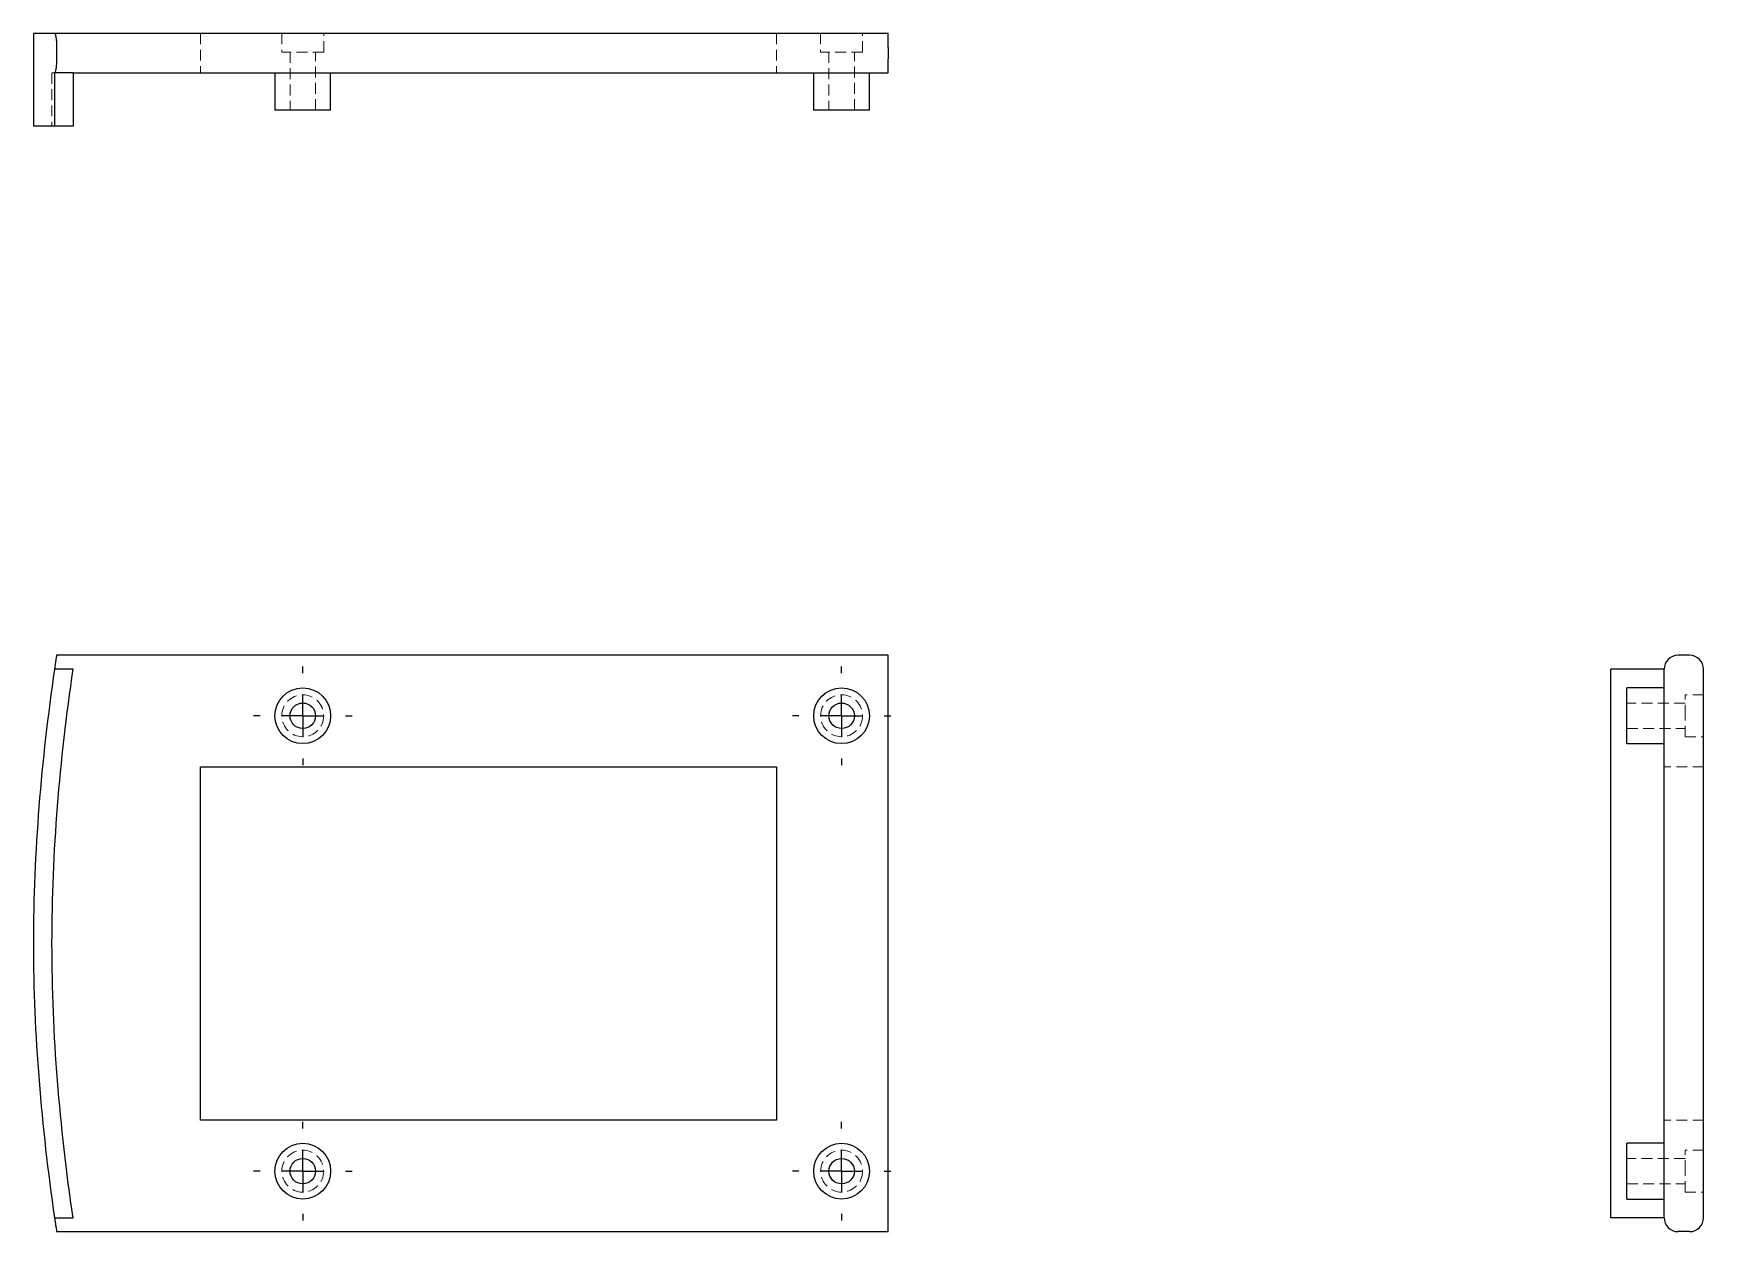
# Model space of a CAD drawing. Header units: millimetres. Extents: x 33 to 228, y 23 to 163.
import ezdxf

# ---------------------------------------------------------------- set-up
doc = ezdxf.new("R2010")
doc.units = ezdxf.units.MM
doc.linetypes.add('HIDDEN', pattern=[1.905, 1.27, -0.635])
doc.layers.add('10', color=7, linetype='Continuous')

# ---------------------------------------------------------------- blocks, each defined once
blk = doc.blocks.new('SW_CENTERMARKSYMBOL_0')
at = {"layer": '10', "color": 0}
for p, q in [((0, 5), (0, 5.76)), ((0, 0), (0, 2.5)), ((-5, 0), (-5.76, 0)), ((0, 0), (-2.5, 0)), ((0, 0), (0, -2.5)), ((0, 0), (2.5, 0)), ((5, 0), (5.76, 0)), ((0, -5), (0, -5.76))]:
    blk.add_line(p, q, dxfattribs=at)
blk = doc.blocks.new('SW_CENTERMARKSYMBOL_1')
at = {"layer": '10', "color": 0}
for p, q in [((0, 5), (0, 5.76)), ((0, 0), (0, 2.5)), ((-5, 0), (-5.76, 0)), ((0, 0), (-2.5, 0)), ((0, 0), (0, -2.5)), ((0, 0), (2.5, 0)), ((5, 0), (5.76, 0)), ((0, -5), (0, -5.76))]:
    blk.add_line(p, q, dxfattribs=at)
blk = doc.blocks.new('SW_CENTERMARKSYMBOL_2')
at = {"layer": '10', "color": 0}
for p, q in [((0, 5), (0, 5.76)), ((0, 0), (0, 2.5)), ((-5, 0), (-5.76, 0)), ((0, 0), (-2.5, 0)), ((0, 0), (0, -2.5)), ((0, 0), (2.5, 0)), ((5, 0), (5.76, 0)), ((0, -5), (0, -5.76))]:
    blk.add_line(p, q, dxfattribs=at)
blk = doc.blocks.new('SW_CENTERMARKSYMBOL_3')
at = {"layer": '10', "color": 0}
for p, q in [((0, 5), (0, 5.76)), ((0, 0), (0, 2.5)), ((-5, 0), (-5.76, 0)), ((0, 0), (-2.5, 0)), ((0, 0), (0, -2.5)), ((0, 0), (2.5, 0)), ((5, 0), (5.76, 0)), ((0, -5), (0, -5.76))]:
    blk.add_line(p, q, dxfattribs=at)

msp = doc.modelspace()

# ---------------------------------------------------------------- linework, layer by layer
at = {"color": 7, "linetype": 'Continuous', "lineweight": 25}
for p, q in [((33, 163.43), (33, 152.57)), ((133, 163.43), (35.47, 163.43)), ((133, 161.8), (133, 163.43)), ((35.71, 161.8), (35.71, 160.45)), ((133, 161.8), (133, 160.45)), ((133, 158.82), (133, 160.45)), ((37.65, 158.82), (35.47, 158.82)), ((35.47, 158.82), (35.47, 152.57)), ((37.65, 158.82), (133, 158.82)), ((37.65, 158.82), (37.65, 152.57)), ((61.26, 158.82), (61.26, 154.47)), ((67.78, 154.47), (67.78, 158.82)), ((124.3, 158.82), (124.3, 154.47)), ((130.83, 154.47), (130.83, 158.82)), ((67.78, 154.47), (61.26, 154.47)), ((130.83, 154.47), (124.3, 154.47)), ((37.65, 152.57), (35.47, 152.57)), ((133, 90.7), (35.71, 90.7)), ((133, 89.07), (133, 90.7)), ((226.8, 90.7), (225.45, 90.7)), ((37.65, 89.07), (35.47, 89.07)), ((133, 24.93), (133, 89.07)), ((223.82, 89.07), (217.57, 89.07)), ((223.82, 24.93), (223.82, 89.07)), ((228.43, 24.93), (228.43, 89.07)), ((223.82, 86.89), (219.47, 86.89)), ((219.47, 80.37), (219.47, 86.89)), ((219.47, 80.37), (223.82, 80.37)), ((52.57, 77.65), (119.96, 77.65)), ((52.57, 36.35), (52.57, 77.65)), ((119.96, 77.65), (119.96, 36.35)), ((119.96, 36.35), (52.57, 36.35)), ((223.82, 33.63), (219.47, 33.63)), ((219.47, 27.11), (219.47, 33.63)), ((219.47, 27.11), (223.82, 27.11)), ((35.47, 24.93), (37.64, 24.93)), ((133, 23.3), (133, 24.93)), ((223.82, 24.93), (217.57, 24.93)), ((35.72, 23.3), (133, 23.3)), ((226.8, 23.3), (225.45, 23.3))]:
    msp.add_line(p, q, dxfattribs=at)
at = {"color": 7, "linetype": 'HIDDEN', "lineweight": 18}
for p, q in [((52.57, 163.43), (52.57, 158.82)), ((62.08, 163.43), (62.08, 161.26)), ((66.97, 161.26), (66.97, 163.43)), ((119.96, 163.43), (119.96, 158.82)), ((125.12, 163.43), (125.12, 161.26)), ((130.01, 161.26), (130.01, 163.43)), ((35.72, 161.8), (35.72, 160.45)), ((66.97, 161.26), (62.08, 161.26)), ((63.03, 161.26), (63.03, 154.47)), ((66.02, 154.47), (66.02, 161.26)), ((130.01, 161.26), (125.12, 161.26)), ((126.07, 161.26), (126.07, 154.47)), ((129.06, 154.47), (129.06, 161.26)), ((35.17, 158.82), (35.17, 152.57)), ((35.47, 158.82), (35.47, 152.57)), ((37.64, 158.82), (37.64, 152.57)), ((226.26, 83.63), (226.26, 86.08)), ((228.43, 86.08), (226.26, 86.08)), ((226.26, 85.12), (219.47, 85.12)), ((219.47, 82.14), (226.26, 82.14)), ((226.26, 81.18), (226.26, 83.63)), ((226.26, 81.18), (228.43, 81.18)), ((228.43, 77.65), (223.82, 77.65)), ((228.43, 36.35), (223.82, 36.35)), ((226.26, 31.86), (219.47, 31.86)), ((226.26, 30.37), (226.26, 32.82)), ((228.43, 32.82), (226.26, 32.82)), ((226.26, 27.92), (226.26, 30.37)), ((219.47, 28.88), (226.26, 28.88)), ((226.26, 27.92), (228.43, 27.92))]:
    msp.add_line(p, q, dxfattribs=at)
at = {"color": 7, "linetype": 'Continuous', "lineweight": 25}
for centre, radius in [((64.52, 83.63), 3.26), ((127.57, 83.63), 3.26), ((64.52, 83.63), 1.49), ((127.57, 83.63), 1.49), ((64.52, 30.37), 3.26), ((127.57, 30.37), 3.26), ((64.52, 30.37), 1.49), ((127.57, 30.37), 1.49)]:
    msp.add_circle(centre, radius, dxfattribs=at)
at = {"color": 7, "linetype": 'HIDDEN', "lineweight": 18}
for centre in [(64.52, 83.63), (127.57, 83.63), (64.52, 30.37), (127.57, 30.37)]:
    msp.add_circle(centre, 2.45, dxfattribs=at)
at = {"color": 7, "linetype": 'Continuous', "lineweight": 25}
for centre, start, end in [((225.45, 89.07), 90, 180), ((226.8, 89.07), 0, 90), ((225.45, 24.93), 180, 270), ((226.8, 24.93), 270, 0)]:
    msp.add_arc(centre, 1.63, start, end, dxfattribs=at)
for points, knots in [([(35.47, 163.43), (34.69, 163.43), (34.07, 163.43), (33.23, 163.43), (33, 163.43), (33, 163.43)], [0, 0, 0, 0, 0.5, 0.5, 1, 1, 1, 1]), ([(35.47, 163.43), (35.49, 163.43), (35.51, 163.41), (35.53, 163.37), (35.56, 163.33), (35.58, 163.27), (35.6, 163.18), (35.62, 163.08), (35.64, 162.96), (35.66, 162.81), (35.68, 162.66), (35.69, 162.49), (35.7, 162.31), (35.7, 162.22), (35.71, 162.11), (35.71, 162.01), (35.71, 161.94), (35.71, 161.87), (35.71, 161.8)], [-0.4750009, -0.4750009, -0.4750009, -0.4750009, -0.4337245, -0.4337245, -0.4337245, -0.3895873, -0.3895873, -0.3895873, -0.3380797, -0.3380797, -0.3380797, -0.2852895, -0.2852895, -0.2852895, -0.2568145, -0.2568145, -0.2568145, -0.2375899, -0.2375899, -0.2375899, -0.2375899]), ([(35.71, 160.45), (35.71, 160.44), (35.71, 160.43), (35.71, 160.42), (35.71, 160.33), (35.71, 160.25), (35.71, 160.17), (35.71, 160.06), (35.7, 159.95), (35.69, 159.84), (35.68, 159.64), (35.66, 159.46), (35.64, 159.3), (35.62, 159.15), (35.59, 159.03), (35.56, 158.95), (35.54, 158.88), (35.51, 158.83), (35.49, 158.82), (35.48, 158.82), (35.47, 158.82), (35.47, 158.82)], [-0.2375899, -0.2375899, -0.2375899, -0.2375899, -0.234927, -0.234927, -0.234927, -0.2122197, -0.2122197, -0.2122197, -0.1801618, -0.1801618, -0.1801618, -0.1207643, -0.1207643, -0.1207643, -0.0613066, -0.0613066, -0.0613066, -0.0112447, -0.0112447, -0.0112447, 0, 0, 0, 0]), ([(35.47, 152.57), (34.69, 152.57), (34.07, 152.57), (33.23, 152.57), (33, 152.57), (33, 152.57)], [0, 0, 0, 0, 0.5, 0.5, 1, 1, 1, 1]), ([(35.71, 90.7), (35.71, 90.7), (35.71, 90.7), (35.71, 90.7), (35.71, 90.69), (35.71, 90.69), (35.71, 90.67), (35.71, 90.65), (35.7, 90.62), (35.69, 90.58), (35.68, 90.5), (35.66, 90.38), (35.64, 90.23), (35.62, 90.08), (35.59, 89.9), (35.56, 89.71), (35.54, 89.54), (35.51, 89.36), (35.49, 89.19), (35.48, 89.15), (35.47, 89.11), (35.47, 89.07)], [-0.2375899, -0.2375899, -0.2375899, -0.2375899, -0.234927, -0.234927, -0.234927, -0.2122197, -0.2122197, -0.2122197, -0.1801618, -0.1801618, -0.1801618, -0.1207643, -0.1207643, -0.1207643, -0.0613066, -0.0613066, -0.0613066, -0.0112447, -0.0112447, -0.0112447, 0, 0, 0, 0]), ([(35.47, 89.07), (34.69, 83.72), (34.07, 78.38), (33.23, 67.69), (33, 62.35), (33, 57.01)], [0, 0, 0, 0, 0.5, 0.5, 1, 1, 1, 1]), ([(37.64, 24.93), (36.86, 30.28), (36.24, 35.62), (35.4, 46.31), (34.95, 57), (35.4, 67.69), (36.25, 78.38), (36.87, 83.72), (37.65, 89.07)], [0, 0, 0, 0, 0.25, 0.25, 0.5, 0.75, 0.75, 1, 1, 1, 1]), ([(217.57, 24.93), (217.57, 30.28), (217.57, 35.62), (217.57, 46.31), (217.57, 57), (217.57, 67.69), (217.57, 78.38), (217.57, 83.72), (217.57, 89.07)], [0, 0, 0, 0, 0.25, 0.25, 0.5, 0.75, 0.75, 1, 1, 1, 1]), ([(33, 57.01), (33, 51.66), (33.23, 46.32), (34.08, 35.63), (34.69, 30.28), (35.47, 24.93)], [0, 0, 0, 0, 0.5, 0.5, 1, 1, 1, 1]), ([(35.47, 24.93), (35.5, 24.79), (35.52, 24.64), (35.54, 24.5), (35.56, 24.34), (35.58, 24.2), (35.6, 24.06), (35.63, 23.91), (35.65, 23.77), (35.66, 23.65), (35.68, 23.54), (35.7, 23.45), (35.7, 23.39), (35.71, 23.35), (35.71, 23.33), (35.72, 23.32), (35.72, 23.31), (35.72, 23.3), (35.72, 23.3)], [-0.4750062, -0.4750062, -0.4750062, -0.4750062, -0.4337301, -0.4337301, -0.4337301, -0.3895932, -0.3895932, -0.3895932, -0.3380851, -0.3380851, -0.3380851, -0.2852933, -0.2852933, -0.2852933, -0.2568179, -0.2568179, -0.2568179, -0.2375926, -0.2375926, -0.2375926, -0.2375926])]:
    msp.add_open_spline(points, degree=3, knots=knots, dxfattribs=at)
at = {"color": 7, "linetype": 'HIDDEN', "lineweight": 18}
for points, knots in [([(35.21, 158.82), (35.2, 158.82), (35.18, 158.82), (35.33, 158.82), (35.42, 158.82)], [0, 0, 0, 0, 0.414377, 1, 1, 1, 1]), ([(35.21, 152.57), (35.2, 152.57), (35.18, 152.57), (35.33, 152.57), (35.42, 152.57)], [0, 0, 0, 0, 0.414365, 1, 1, 1, 1])]:
    msp.add_open_spline(points, degree=3, knots=knots, dxfattribs=at)

# ---------------------------------------------------------------- block references
at = {"layer": '10'}
for name, p in [('SW_CENTERMARKSYMBOL_0', (64.52, 83.63)), ('SW_CENTERMARKSYMBOL_1', (127.57, 83.63)), ('SW_CENTERMARKSYMBOL_2', (64.52, 30.37)), ('SW_CENTERMARKSYMBOL_3', (127.57, 30.37))]:
    msp.add_blockref(name, p, dxfattribs=at)

doc.saveas('drawing.dxf')
